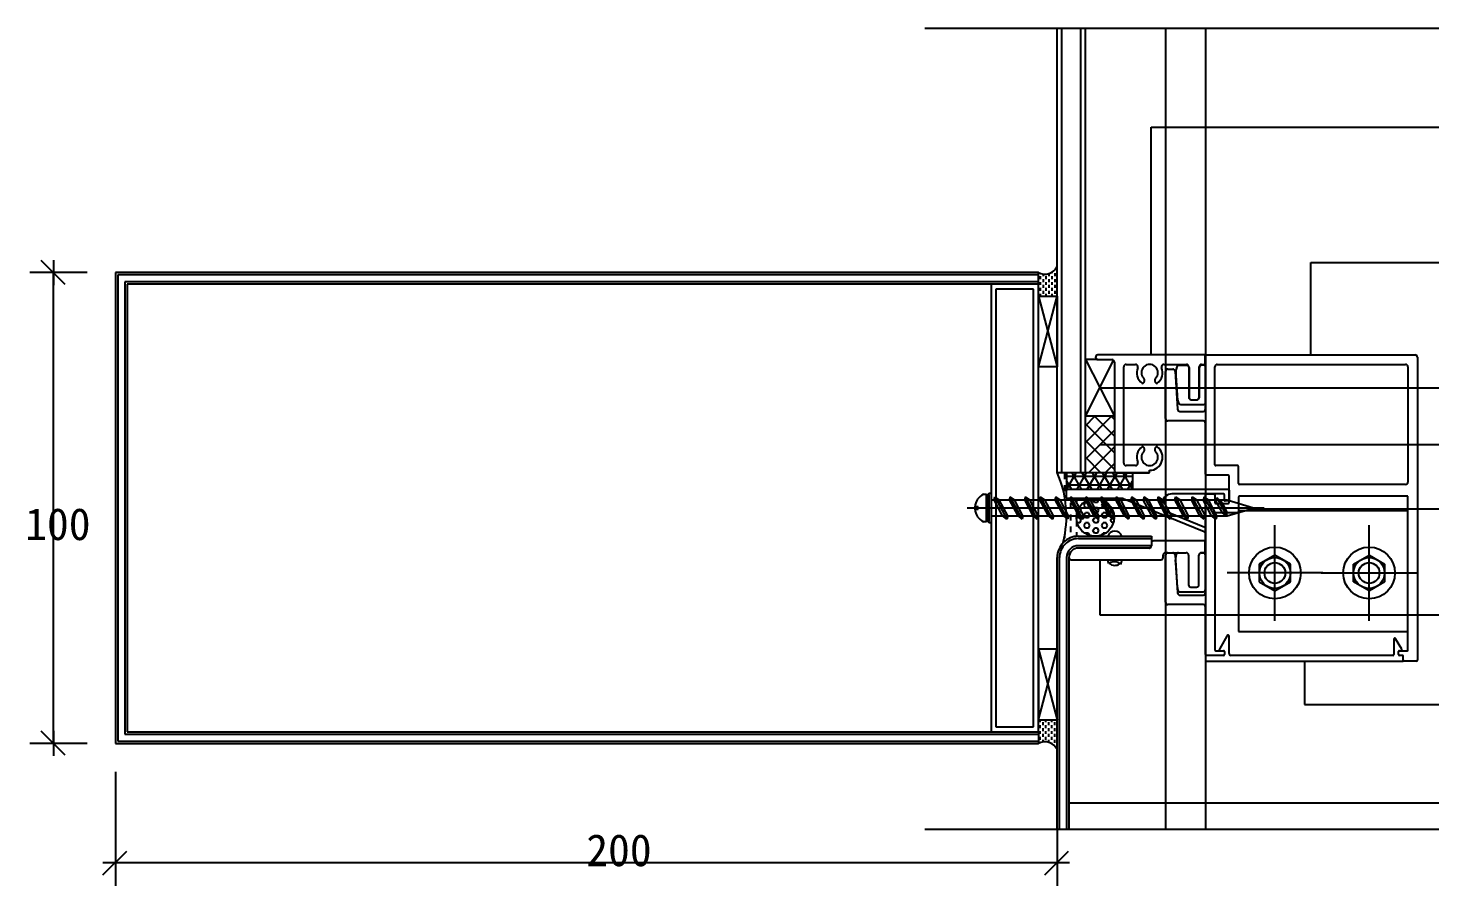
# Model space of a CAD drawing. Header units: metres. Extents: x 113411 to 113999, y 39617 to 40408.
# Drawn here: x 113410.9 to 113708.6, y 39834.7 to 40016.9 of the extents above; entities that cross this region are included whole.
import ezdxf

# ---------------------------------------------------------------- set-up
doc = ezdxf.new("R2010")
doc.units = ezdxf.units.M
for name, color, linetype in [('AXIS', 3, 'Continuous'), ('DOTE', 1, 'Continuous'), ('LAYER4', 6, 'Continuous'), ('PUB_DIM', 3, 'Continuous')]:
    doc.layers.add(name, color=color, linetype=linetype)

msp = doc.modelspace()

# ---------------------------------------------------------------- linework, layer by layer
for p, q in [((113416.28, 39967.6), (113416.28, 39962.32)), ((113673.39, 39914.97), (113610.35, 39914.97)), ((113416.28, 39867.62), (113416.28, 39862.34)), ((113426.79, 39839.71), (113432.07, 39839.71)), ((113626.79, 39839.71), (113632.07, 39839.71))]:
    msp.add_line(p, q)
for points in [[(113413.63, 39967.6), (113418.7, 39962.53)], [(113413.63, 39867.62), (113418.7, 39862.55)], [(113426.79, 39837.06), (113431.86, 39842.13)], [(113626.79, 39837.06), (113631.86, 39842.13)]]:
    msp.add_lwpolyline(points)
at = {"layer": 'AXIS'}
for p, q in [((113601.3, 40016.89), (113719.52, 40016.87)), ((113655.3, 39945.27), (113656.93, 39945.27)), ((113657.43, 39944.77), (113657.43, 39938.47)), ((113659.63, 39938.47), (113659.63, 39944.77)), ((113660.53, 39945.27), (113660.13, 39945.27)), ((113661.03, 39937.47), (113661.03, 39944.77)), ((113654.64, 39943.12), (113654.92, 39938.93)), ((113655.66, 39936.97), (113660.53, 39936.97)), ((113657.93, 39937.97), (113659.13, 39937.97)), ((113613.81, 39917.91), (113614.43, 39917.91)), ((113614.43, 39917.91), (113614.43, 39912.03)), ((113614.43, 39912.15), (113614.43, 39917.78)), ((113614.43, 39917.78), (113614.93, 39917.78)), ((113614.93, 39911.84), (113614.93, 39918.09)), ((113614.93, 39918.09), (113615.43, 39918.09)), ((113614.93, 39917.78), (113614.93, 39912.15)), ((113615.43, 39918.09), (113615.43, 39911.84)), ((113612.65, 39915.22), (113611.95, 39915.22)), ((113611.95, 39914.72), (113612.65, 39914.72)), ((113612.65, 39914.72), (113612.65, 39915.22)), ((113614.43, 39915.47), (113614.93, 39914.97)), ((113614.43, 39914.97), (113614.93, 39914.47)), ((113614.43, 39912.03), (113613.81, 39912.03)), ((113614.93, 39912.15), (113614.43, 39912.15)), ((113615.43, 39911.84), (113614.93, 39911.84)), ((113654.54, 39903.32), (113654.82, 39899.13)), ((113655.19, 39905.47), (113656.83, 39905.47)), ((113657.33, 39904.97), (113657.33, 39898.67)), ((113659.53, 39898.67), (113659.53, 39904.97)), ((113660.43, 39905.47), (113660.03, 39905.47)), ((113660.93, 39897.67), (113660.93, 39904.97)), ((113655.56, 39897.17), (113660.43, 39897.17)), ((113657.83, 39898.17), (113659.03, 39898.17)), ((113601.3, 39846.78), (113719.77, 39846.78))]:
    msp.add_line(p, q, dxfattribs=at)
for centre, radius, start, end in [((113659.35, 39943.57), 4.73, 163.51, 185.37), ((113655.3, 39944.77), 0.5, 90, 163.51), ((113656.93, 39944.77), 0.5, 0, 90), ((113656.93, 39944.77), 0.5, 0, 90), ((113656.93, 39944.77), 0.5, 0, 90), ((113660.13, 39944.77), 0.5, 90, 180), ((113660.13, 39944.77), 0.5, 90, 180), ((113660.53, 39944.77), 0.5, 0, 90), ((113661.78, 39939.22), 6.87, 182.45, 195.98), ((113657.93, 39938.47), 0.5, 180, 270), ((113659.13, 39938.47), 0.5, 270, 0), ((113655.66, 39937.47), 0.5, 195.98, 270), ((113660.53, 39937.47), 0.5, 270, 0), ((113615.18, 39914.97), 3.24, 114.96, 175.58), ((113615.18, 39914.97), 3.24, 184.42, 245.04), ((113659.25, 39903.77), 4.73, 163.51, 185.37), ((113655.19, 39904.97), 0.5, 90, 163.51), ((113656.83, 39904.97), 0.5, 0, 90), ((113656.83, 39904.97), 0.5, 0, 90), ((113656.83, 39904.97), 0.5, 0, 90), ((113660.03, 39904.97), 0.5, 90, 180), ((113660.03, 39904.97), 0.5, 90, 180), ((113660.43, 39904.97), 0.5, 0, 90), ((113661.68, 39899.42), 6.87, 182.45, 195.98), ((113655.56, 39897.67), 0.5, 195.98, 270), ((113657.83, 39898.67), 0.5, 180, 270), ((113659.03, 39898.67), 0.5, 270, 0), ((113660.43, 39897.67), 0.5, 270, 0)]:
    msp.add_arc(centre, radius, start, end, dxfattribs=at)
at = {"layer": 'DOTE'}
for p, q in [((113629.43, 39922.47), (113629.43, 40016.89)), ((113635.43, 39922.47), (113635.43, 40016.89)), ((113652.43, 40016.89), (113652.43, 39846.78)), ((113660.93, 40016.89), (113660.93, 39846.78)), ((113625.43, 39964.97), (113429.43, 39964.97)), ((113429.43, 39964.97), (113429.43, 39864.97)), ((113625.43, 39962.47), (113431.93, 39962.47)), ((113431.93, 39962.47), (113431.93, 39867.47)), ((113615.43, 39962.47), (113615.43, 39867.47)), ((113625.43, 39962.47), (113615.43, 39962.47)), ((113625.43, 39962.47), (113625.43, 39964.97)), ((113625.43, 39867.47), (113625.43, 39962.47)), ((113616.43, 39961.47), (113616.43, 39868.47)), ((113624.43, 39961.47), (113616.43, 39961.47)), ((113624.43, 39868.47), (113624.43, 39961.47)), ((113660.68, 39947.47), (113638.08, 39947.47)), ((113660.88, 39945.67), (113660.88, 39947.27)), ((113660.93, 39935.97), (113660.93, 39947.27)), ((113661.13, 39947.47), (113705.43, 39947.47)), ((113638.08, 39946.47), (113641.08, 39946.47)), ((113641.58, 39945.97), (113641.58, 39922.97)), ((113643.58, 39924.47), (113643.58, 39944.97)), ((113644.08, 39945.47), (113646.07, 39945.47)), ((113652.07, 39945.47), (113656.88, 39945.47)), ((113652.93, 39944.47), (113653.98, 39944.47)), ((113657.38, 39944.97), (113657.38, 39938.47)), ((113659.58, 39938.47), (113659.58, 39944.97)), ((113660.08, 39945.47), (113660.68, 39945.47)), ((113662.93, 39924.16), (113662.93, 39944.97)), ((113663.43, 39945.47), (113703.43, 39945.47)), ((113703.93, 39944.97), (113703.93, 39920.46)), ((113705.93, 39946.97), (113705.93, 39882.67)), ((113652.43, 39933.97), (113652.43, 39943.97)), ((113654.48, 39944), (113654.99, 39935.93)), ((113655.49, 39935.47), (113660.43, 39935.47)), ((113657.88, 39937.97), (113659.08, 39937.97)), ((113660.43, 39933.47), (113652.93, 39933.47)), ((113660.93, 39922.16), (113660.93, 39932.97)), ((113646.07, 39923.97), (113644.08, 39923.97)), ((113667.73, 39923.96), (113663.13, 39923.96)), ((113667.93, 39920.16), (113667.93, 39923.76)), ((113649.07, 39922.47), (113629.43, 39922.47)), ((113642.08, 39922.47), (113649.07, 39922.47)), ((113649.07, 39922.47), (113649.07, 39922.97)), ((113665.73, 39921.96), (113661.13, 39921.96)), ((113665.93, 39916.16), (113665.93, 39921.76)), ((113631.43, 39917.16), (113631.43, 39918.76)), ((113631.63, 39918.96), (113665.73, 39918.96)), ((113664.73, 39917.96), (113653.75, 39917.96)), ((113660.93, 39896.97), (113660.93, 39917.76)), ((113661.13, 39917.96), (113662.73, 39917.96)), ((113662.93, 39917.76), (113662.93, 39916.16)), ((113664.93, 39916.66), (113664.93, 39917.76)), ((113665.93, 39918.76), (113665.93, 39916.66)), ((113703.43, 39919.96), (113668.13, 39919.96)), ((113703.93, 39917.46), (113668.13, 39917.46)), ((113703.93, 39884.87), (113703.93, 39917.46)), ((113643.39, 39916.96), (113631.63, 39916.96)), ((113660.66, 39909.88), (113643.47, 39916.95)), ((113663.13, 39915.96), (113665.73, 39915.96)), ((113665.73, 39916.46), (113665.13, 39916.46)), ((113667.93, 39917.26), (113667.93, 39914.16)), ((113652.99, 39914.11), (113660.81, 39910.9)), ((113662.93, 39913.76), (113662.93, 39884.87)), ((113667.73, 39913.96), (113663.13, 39913.96)), ((113667.93, 39914.46), (113703.93, 39914.46)), ((113667.93, 39914.16), (113667.93, 39888.72)), ((113633.93, 39908.97), (113649.43, 39908.97)), ((113649.43, 39908.97), (113649.43, 39906.97)), ((113660.93, 39910.71), (113660.93, 39910.06)), ((113648.93, 39906.47), (113633.93, 39906.47)), ((113648.93, 39906.47), (113633.93, 39906.47)), ((113649.43, 39907.47), (113649.43, 39906.97)), ((113649.43, 39906.97), (113649.43, 39906.97)), ((113660.63, 39907.97), (113649.93, 39907.97)), ((113660.83, 39907.27), (113660.83, 39907.77)), ((113660.83, 39905.67), (113660.83, 39907.27)), ((113629.43, 39846.78), (113629.43, 39904.47)), ((113631.93, 39904.47), (113631.93, 39904.47)), ((113631.93, 39904.47), (113631.93, 39904.47)), ((113631.93, 39904.47), (113631.93, 39846.78)), ((113632.43, 39903.97), (113651.43, 39903.97)), ((113651.93, 39904.47), (113651.93, 39904.97)), ((113652.43, 39905.47), (113656.83, 39905.47)), ((113652.43, 39894.97), (113652.43, 39904.97)), ((113652.93, 39905.47), (113653.98, 39905.47)), ((113654.48, 39905), (113654.99, 39896.93)), ((113657.33, 39904.97), (113657.33, 39898.67)), ((113659.53, 39898.67), (113659.53, 39904.97)), ((113660.03, 39905.47), (113660.63, 39905.47)), ((113675.66, 39904.97), (113672.36, 39903.07)), ((113672.36, 39903.07), (113672.36, 39899.26)), ((113678.95, 39903.07), (113675.66, 39904.97)), ((113678.95, 39899.26), (113678.95, 39903.07)), ((113692.39, 39903.07), (113695.68, 39904.97)), ((113692.39, 39899.26), (113692.39, 39903.07)), ((113695.68, 39904.97), (113698.97, 39903.07)), ((113698.97, 39903.07), (113698.97, 39899.26)), ((113657.83, 39898.17), (113659.03, 39898.17)), ((113672.36, 39899.26), (113675.66, 39897.36)), ((113675.66, 39897.36), (113678.95, 39899.26)), ((113695.68, 39897.36), (113692.39, 39899.26)), ((113698.97, 39899.26), (113695.68, 39897.36)), ((113660.43, 39894.47), (113652.93, 39894.47)), ((113655.56, 39896.47), (113660.43, 39896.47)), ((113660.93, 39883.87), (113660.93, 39893.97)), ((113665.56, 39887.88), (113663.88, 39884.97)), ((113665.93, 39884.07), (113665.93, 39887.78)), ((113667.93, 39888.72), (113703.93, 39888.72)), ((113700.93, 39887.12), (113700.93, 39883.87)), ((113702.61, 39884.97), (113701.31, 39887.22)), ((113660.93, 39883.47), (113660.93, 39882.67)), ((113664.73, 39883.67), (113661.13, 39883.67)), ((113664.73, 39883.67), (113661.13, 39883.67)), ((113661.13, 39882.47), (113702.73, 39882.47)), ((113663.13, 39884.67), (113664.73, 39884.67)), ((113664.05, 39884.67), (113664.73, 39884.67)), ((113664.93, 39884.47), (113664.93, 39883.87)), ((113664.93, 39884.47), (113664.93, 39883.87)), ((113700.73, 39883.67), (113666.33, 39883.67)), ((113701.93, 39883.87), (113701.93, 39884.47)), ((113701.93, 39883.87), (113701.93, 39884.47)), ((113702.13, 39884.67), (113703.73, 39884.67)), ((113702.13, 39884.67), (113702.43, 39884.67)), ((113702.73, 39883.67), (113702.13, 39883.67)), ((113702.73, 39883.67), (113702.13, 39883.67)), ((113702.93, 39882.67), (113702.93, 39883.47)), ((113702.93, 39882.67), (113702.93, 39883.47)), ((113705.73, 39882.47), (113703.13, 39882.47)), ((113431.93, 39867.47), (113625.43, 39867.47)), ((113615.43, 39867.47), (113625.43, 39867.47)), ((113616.43, 39868.47), (113624.43, 39868.47)), ((113429.43, 39864.97), (113625.43, 39864.97))]:
    msp.add_line(p, q, dxfattribs=at)
for centre, radius in [((113675.66, 39901.17), 5.49), ((113695.68, 39901.17), 5.49), ((113675.66, 39901.17), 3.29), ((113675.66, 39901.17), 2.2), ((113695.68, 39901.17), 3.29), ((113695.68, 39901.17), 2.2)]:
    msp.add_circle(centre, radius, dxfattribs=at)
for centre, radius, start, end in [((113638.08, 39946.97), 0.5, 90, 270), ((113660.68, 39947.27), 0.2, 0, 90), ((113661.13, 39947.27), 0.2, 90, 180), ((113705.43, 39946.97), 0.5, 0, 90), ((113641.08, 39945.97), 0.5, 0, 90), ((113644.08, 39944.97), 0.5, 90, 180), ((113646.07, 39944.97), 0.5, 337.38, 90), ((113649.07, 39943.72), 2.75, 157.38, 234.65), ((113649.07, 39943.72), 1.75, 316.6, 223.4), ((113649.07, 39943.72), 2.75, 305.35, 22.62), ((113652.07, 39944.97), 0.5, 90.02, 202.62), ((113652.93, 39943.97), 0.5, 90, 180), ((113653.98, 39943.97), 0.5, 3.81, 90), ((113656.88, 39944.97), 0.5, 0, 90.02), ((113660.08, 39944.97), 0.5, 90, 180), ((113660.68, 39945.67), 0.2, 270, 0), ((113663.43, 39944.97), 0.5, 90, 180), ((113703.43, 39944.97), 0.5, 0, 90), ((113647.59, 39941.64), 0.2, 234.65, 307.54), ((113647.29, 39942.03), 0.7, 307.54, 43.4), ((113650.85, 39942.03), 0.7, 136.6, 232.46), ((113650.55, 39941.64), 0.2, 232.46, 305.35), ((113657.88, 39938.47), 0.5, 180, 270), ((113659.08, 39938.47), 0.5, 270, 0), ((113655.49, 39935.97), 0.5, 183.81, 270), ((113660.43, 39935.97), 0.5, 270, 0), ((113652.93, 39933.97), 0.5, 180, 270), ((113660.43, 39932.97), 0.5, 0, 90), ((113649.07, 39925.72), 2.75, 125.35, 202.62), ((113649.07, 39925.72), 1.75, 136.6, 43.4), ((113647.59, 39927.8), 0.2, 52.46, 125.35), ((113647.29, 39927.4), 0.7, 316.6, 52.46), ((113649.07, 39925.72), 2.75, 270, 54.65), ((113650.85, 39927.4), 0.7, 127.54, 223.4), ((113650.55, 39927.8), 0.2, 54.65, 127.54), ((113644.08, 39924.47), 0.5, 180, 270), ((113646.07, 39924.47), 0.5, 270, 22.62), ((113663.13, 39924.16), 0.2, 180, 270), ((113667.73, 39923.76), 0.2, 360, 90), ((113642.08, 39922.97), 0.5, 180, 270), ((113661.13, 39922.16), 0.2, 180, 270), ((113665.73, 39921.76), 0.2, 360, 90), ((113703.43, 39920.46), 0.5, 270, 0), ((113631.63, 39918.76), 0.2, 90, 180), ((113653.75, 39915.96), 2, 90, 247.64), ((113661.13, 39917.76), 0.2, 90, 180), ((113662.73, 39917.76), 0.2, 360, 90), ((113664.73, 39917.76), 0.2, 0, 90), ((113665.73, 39918.76), 0.2, 0, 90), ((113668.13, 39920.16), 0.2, 180, 270), ((113668.13, 39917.26), 0.2, 90, 180), ((113631.63, 39917.16), 0.2, 180, 270), ((113643.39, 39916.76), 0.2, 67.64, 90), ((113663.13, 39916.16), 0.2, 180, 270), ((113665.13, 39916.66), 0.2, 180, 270), ((113665.73, 39916.66), 0.2, 270, 0), ((113665.73, 39916.16), 0.2, 270, 360), ((113663.13, 39913.76), 0.2, 90, 180), ((113667.73, 39914.16), 0.2, 270, 360), ((113633.93, 39904.47), 4.5, 90, 135), ((113641.68, 39908.5), 1.57, 17.34, 162.66), ((113660.73, 39910.06), 0.2, 247.64, 0), ((113660.73, 39910.71), 0.2, 360, 67.64), ((113633.93, 39904.47), 4.5, 135, 180), ((113633.93, 39904.47), 2, 90, 180), ((113633.93, 39904.47), 2, 135, 180), ((113633.93, 39904.47), 2, 90, 135), ((113648.93, 39906.97), 0.5, 270, 0), ((113648.93, 39906.97), 0.5, 269.97, 315.03), ((113648.93, 39906.97), 0.5, 315.03, 359.97), ((113649.93, 39907.47), 0.5, 90, 180), ((113660.63, 39907.77), 0.2, 0, 90), ((113660.63, 39905.67), 0.2, 270, 0), ((113632.43, 39904.47), 0.5, 180, 270), ((113641.65, 39903.97), 1.5, 179.99, 210.34), ((113641.52, 39901.56), 2, 47.71, 124.39), ((113641.68, 39904.49), 1.7, 225.5, 308.01), ((113641.68, 39903.97), 1.5, 321.77, 0.01), ((113651.43, 39904.47), 0.5, 270, 0), ((113652.43, 39904.97), 0.5, 90, 180), ((113652.93, 39904.97), 0.5, 90, 180), ((113653.98, 39904.97), 0.5, 3.81, 90), ((113656.83, 39904.97), 0.5, 0, 90), ((113660.03, 39904.97), 0.5, 90, 180), ((113655.49, 39896.97), 0.51, 184.18, 277.55), ((113657.83, 39898.67), 0.5, 180, 270), ((113659.03, 39898.67), 0.5, 270, 0), ((113660.43, 39896.97), 0.5, 270, 360), ((113652.93, 39894.97), 0.5, 180, 270), ((113660.43, 39893.97), 0.5, 0, 90), ((113665.73, 39887.78), 0.2, 0, 150), ((113663.13, 39884.87), 0.2, 180, 270), ((113664.05, 39884.87), 0.2, 150, 270), ((113701.13, 39887.12), 0.2, 30, 180), ((113702.43, 39884.87), 0.2, 270, 30), ((113703.73, 39884.87), 0.2, 270, 0), ((113661.13, 39883.87), 0.2, 180, 270), ((113661.13, 39883.47), 0.2, 90, 180), ((113661.13, 39882.67), 0.2, 180, 270), ((113664.73, 39884.47), 0.2, 360, 90), ((113664.73, 39884.47), 0.2, 0, 90), ((113664.73, 39883.87), 0.2, 270, 360), ((113664.73, 39883.87), 0.2, 270, 360), ((113666.33, 39884.07), 0.4, 180, 270), ((113700.73, 39883.87), 0.2, 270, 0), ((113702.13, 39884.47), 0.2, 90, 180), ((113702.13, 39884.47), 0.2, 90, 180), ((113702.13, 39883.87), 0.2, 180, 270), ((113702.13, 39883.87), 0.2, 180, 270), ((113702.73, 39883.47), 0.2, 0, 90), ((113702.73, 39883.47), 0.2, 0, 90), ((113702.73, 39882.67), 0.2, 270, 0), ((113703.13, 39882.67), 0.2, 180, 270), ((113705.73, 39882.67), 0.2, 270, 0)]:
    msp.add_arc(centre, radius, start, end, dxfattribs=at)
at = {"layer": 'LAYER4'}
for p, q in [((113675.66, 39891.01), (113675.66, 39911.33)), ((113695.68, 39891.01), (113695.68, 39911.33)), ((113685.82, 39901.17), (113665.5, 39901.17)), ((113685.52, 39901.17), (113705.84, 39901.17))]:
    msp.add_line(p, q, dxfattribs=at)
at = {"layer": 'PUB_DIM'}
for p, q in [((113630.43, 39922.47), (113630.43, 40016.89)), ((113634.43, 39922.47), (113634.43, 40016.89)), ((113649.38, 39995.87), (113998.79, 39995.87)), ((113649.38, 39947.47), (113649.38, 39995.87)), ((113628.93, 39965.53), (113628.93, 39965.46)), ((113683.28, 39967.11), (113998.79, 39967.11)), ((113683.28, 39947.47), (113683.28, 39967.11)), ((113423.43, 39964.95), (113411.28, 39964.95)), ((113416.28, 39864.97), (113416.28, 39964.95)), ((113625.43, 39964.47), (113429.93, 39964.47)), ((113429.93, 39964.47), (113429.93, 39865.47)), ((113625.43, 39962.97), (113431.43, 39962.97)), ((113431.43, 39962.97), (113431.43, 39866.97)), ((113625.8, 39964.21), (113625.8, 39963.58)), ((113625.8, 39962.96), (113625.8, 39962.33)), ((113626.43, 39964.66), (113626.43, 39964.21)), ((113626.43, 39963.58), (113626.43, 39962.96)), ((113626.43, 39962.33), (113626.43, 39961.71)), ((113627.05, 39964.21), (113627.05, 39963.58)), ((113627.05, 39962.96), (113627.05, 39962.33)), ((113627.68, 39964.76), (113627.68, 39964.21)), ((113627.68, 39963.58), (113627.68, 39962.96)), ((113627.68, 39962.33), (113627.68, 39961.71)), ((113628.3, 39965.04), (113628.3, 39964.83)), ((113628.3, 39964.21), (113628.3, 39963.58)), ((113628.3, 39962.96), (113628.3, 39962.33)), ((113628.93, 39964.83), (113628.93, 39964.21)), ((113628.93, 39963.58), (113628.93, 39962.96)), ((113628.93, 39962.33), (113628.93, 39961.71)), ((113625.43, 39959.97), (113629.43, 39944.97)), ((113625.43, 39944.97), (113629.43, 39959.97)), ((113625.43, 39959.97), (113629.43, 39959.97)), ((113625.43, 39944.97), (113625.43, 39959.97)), ((113625.8, 39961.71), (113625.8, 39961.08)), ((113625.8, 39960.46), (113625.8, 39959.97)), ((113626.43, 39961.08), (113626.43, 39960.46)), ((113627.05, 39961.71), (113627.05, 39961.08)), ((113627.05, 39960.46), (113627.05, 39959.97)), ((113627.68, 39961.08), (113627.68, 39960.46)), ((113628.3, 39961.71), (113628.3, 39961.08)), ((113628.3, 39960.46), (113628.3, 39959.97)), ((113628.93, 39961.08), (113628.93, 39960.46)), ((113629.43, 39959.97), (113629.43, 39944.97)), ((113649.38, 39947.47), (113649.38, 39951.47)), ((113683.28, 39947.47), (113683.28, 39951.47)), ((113629.43, 39944.97), (113625.43, 39944.97)), ((113635.43, 39946.47), (113641.58, 39934.47)), ((113638.03, 39946.47), (113635.43, 39946.47)), ((113635.43, 39934.47), (113641.39, 39946.32)), ((113638.48, 39940.47), (113795.14, 39940.47)), ((113638.48, 39940.47), (113642.48, 39940.47)), ((113641.58, 39934.47), (113635.43, 39934.47)), ((113635.43, 39932.45), (113637.46, 39934.47)), ((113635.43, 39928.91), (113640.99, 39934.47)), ((113635.43, 39932.83), (113641.58, 39926.68)), ((113637.33, 39934.47), (113641.58, 39930.22)), ((113640.87, 39934.47), (113641.58, 39933.75)), ((113635.43, 39925.37), (113641.58, 39931.52)), ((113635.43, 39929.3), (113641.58, 39923.15)), ((113636.06, 39922.47), (113641.58, 39927.99)), ((113638.51, 39928.45), (113792.02, 39928.45)), ((113638.51, 39928.45), (113642.51, 39928.45)), ((113635.43, 39925.76), (113638.72, 39922.47)), ((113639.6, 39922.47), (113641.58, 39924.45)), ((113629.83, 39922.32), (113629.83, 39922.47)), ((113631.08, 39921.07), (113631.08, 39922.32)), ((113631.43, 39922.47), (113631.43, 39918.76)), ((113631.43, 39918.9), (113633.49, 39922.47)), ((113645.43, 39921.68), (113631.43, 39921.68)), ((113632.45, 39918.96), (113631.43, 39920.72)), ((113634.61, 39918.96), (113632.59, 39922.47)), ((113633.64, 39918.96), (113635.66, 39922.47)), ((113636.78, 39918.97), (113634.75, 39922.47)), ((113635.8, 39918.97), (113637.82, 39922.47)), ((113638.94, 39918.97), (113636.92, 39922.47)), ((113637.97, 39918.97), (113639.99, 39922.47)), ((113641.11, 39918.97), (113639.08, 39922.47)), ((113640.13, 39918.97), (113642.15, 39922.47)), ((113643.27, 39918.96), (113641.25, 39922.47)), ((113642.3, 39918.96), (113644.32, 39922.47)), ((113645.43, 39918.97), (113643.41, 39922.47)), ((113644.46, 39918.96), (113645.43, 39920.65)), ((113645.43, 39922.47), (113645.43, 39918.96)), ((113631.08, 39918.57), (113631.08, 39919.82)), ((113645.43, 39919.81), (113631.43, 39919.81)), ((113635.43, 39918.97), (113641.93, 39918.97)), ((113665.56, 39916.66), (113615.43, 39916.66)), ((113615.43, 39916.66), (113615.43, 39913.28)), ((113616.03, 39916.67), (113616.22, 39917.35)), ((113617.83, 39913.31), (113616.03, 39916.67)), ((113617.14, 39916.67), (113616.22, 39917.35)), ((113616.22, 39917.35), (113618.74, 39912.63)), ((113618.94, 39913.3), (113617.14, 39916.67)), ((113619.45, 39917.35), (113619.26, 39916.67)), ((113619.26, 39916.67), (113621.06, 39913.31)), ((113620.36, 39916.67), (113619.45, 39917.35)), ((113621.97, 39912.63), (113619.45, 39917.35)), ((113622.17, 39913.3), (113620.36, 39916.67)), ((113622.67, 39917.35), (113622.49, 39916.67)), ((113622.49, 39916.67), (113624.28, 39913.31)), ((113623.59, 39916.67), (113622.67, 39917.35)), ((113625.2, 39912.63), (113622.67, 39917.35)), ((113625.39, 39913.3), (113623.59, 39916.67)), ((113625.9, 39917.35), (113625.71, 39916.67)), ((113625.71, 39916.67), (113627.51, 39913.31)), ((113626.82, 39916.67), (113625.9, 39917.35)), ((113628.42, 39912.63), (113625.9, 39917.35)), ((113628.62, 39913.3), (113626.82, 39916.67)), ((113629.13, 39917.35), (113628.94, 39916.67)), ((113628.94, 39916.67), (113630.74, 39913.31)), ((113630.04, 39916.67), (113629.13, 39917.35)), ((113631.65, 39912.63), (113629.13, 39917.35)), ((113631.85, 39913.3), (113630.04, 39916.67)), ((113631.08, 39916.93), (113631.08, 39917.32)), ((113632.35, 39917.35), (113632.17, 39916.67)), ((113632.17, 39916.67), (113633.96, 39913.31)), ((113632.33, 39914.82), (113632.33, 39916.07)), ((113633.27, 39916.67), (113632.35, 39917.35)), ((113634.88, 39912.63), (113632.35, 39917.35)), ((113635.07, 39913.3), (113633.27, 39916.67)), ((113633.58, 39916.07), (113633.58, 39916.96)), ((113633.58, 39913.7), (113633.58, 39914.82)), ((113634.21, 39915.04), (113634.1, 39915.04)), ((113634.52, 39914.5), (113634.21, 39915.04)), ((113634.21, 39913.96), (113634.52, 39914.5)), ((113634.83, 39915.93), (113634.83, 39916.07)), ((113635.15, 39915.58), (113635.46, 39916.12)), ((113635.46, 39915.04), (113635.15, 39915.58)), ((113635.58, 39917.35), (113635.39, 39916.67)), ((113635.39, 39916.67), (113637.19, 39913.31)), ((113636.08, 39916.12), (113635.46, 39916.12)), ((113636.08, 39915.04), (113635.46, 39915.04)), ((113636.5, 39916.67), (113635.58, 39917.35)), ((113638.1, 39912.63), (113635.58, 39917.35)), ((113636.08, 39916.7), (113636.08, 39916.96)), ((113636.4, 39915.58), (113636.08, 39916.12)), ((113636.08, 39915.04), (113636.4, 39915.58)), ((113638.3, 39913.3), (113636.5, 39916.67)), ((113637.02, 39916.67), (113637.18, 39916.95)), ((113637.33, 39916.12), (113637.02, 39916.67)), ((113637.02, 39914.5), (113637.33, 39915.04)), ((113637.33, 39913.96), (113637.02, 39914.5)), ((113637.96, 39916.12), (113637.33, 39916.12)), ((113637.96, 39915.04), (113637.33, 39915.04)), ((113637.96, 39916.12), (113638.27, 39916.67)), ((113638.27, 39914.5), (113637.96, 39915.04)), ((113637.96, 39913.96), (113638.27, 39914.5)), ((113638.27, 39916.67), (113638.12, 39916.92)), ((113638.81, 39917.35), (113638.62, 39916.67)), ((113638.62, 39916.67), (113640.41, 39913.31)), ((113639.72, 39916.67), (113638.81, 39917.35)), ((113641.33, 39912.63), (113638.81, 39917.35)), ((113638.9, 39915.58), (113639.21, 39916.12)), ((113639.21, 39915.04), (113638.9, 39915.58)), ((113639.83, 39916.12), (113639.21, 39916.12)), ((113639.83, 39915.04), (113639.21, 39915.04)), ((113641.53, 39913.3), (113639.72, 39916.67)), ((113640.15, 39915.58), (113639.83, 39916.12)), ((113639.83, 39915.04), (113640.15, 39915.58)), ((113640.77, 39914.5), (113641.01, 39914.91)), ((113641.08, 39913.96), (113640.77, 39914.5)), ((113642.03, 39917.35), (113641.85, 39916.67)), ((113641.85, 39916.67), (113643.64, 39913.31)), ((113642.95, 39916.67), (113642.03, 39917.35)), ((113644.56, 39912.63), (113642.03, 39917.35)), ((113644.75, 39913.3), (113642.95, 39916.67)), ((113645.26, 39917.35), (113645.07, 39916.67)), ((113645.07, 39916.67), (113646.87, 39913.31)), ((113646.18, 39916.67), (113645.26, 39917.35)), ((113647.78, 39912.63), (113645.26, 39917.35)), ((113647.98, 39913.3), (113646.18, 39916.67)), ((113647.89, 39917.32), (113647.7, 39916.64)), ((113649.5, 39913.31), (113647.7, 39916.67)), ((113648.81, 39916.67), (113647.89, 39917.35)), ((113647.89, 39917.35), (113650.41, 39912.63)), ((113650.61, 39913.3), (113648.81, 39916.67)), ((113650.9, 39917.35), (113650.72, 39916.67)), ((113650.72, 39916.67), (113652.51, 39913.31)), ((113650.9, 39917.35), (113651.82, 39916.67)), ((113653.43, 39912.63), (113650.9, 39917.35)), ((113651.82, 39916.67), (113653.62, 39913.28)), ((113654.56, 39917.35), (113654.37, 39916.67)), ((113654.37, 39916.67), (113656.16, 39913.31)), ((113657.08, 39912.63), (113654.56, 39917.35)), ((113654.56, 39917.35), (113655.47, 39916.67)), ((113655.47, 39916.67), (113657.27, 39913.28)), ((113658.13, 39917.32), (113657.94, 39916.64)), ((113659.74, 39913.31), (113657.94, 39916.67)), ((113660.65, 39912.63), (113658.13, 39917.35)), ((113658.13, 39917.35), (113659.04, 39916.67)), ((113659.04, 39916.67), (113660.85, 39913.3)), ((113660.62, 39917.32), (113660.43, 39916.64)), ((113662.22, 39913.31), (113660.43, 39916.67)), ((113661.53, 39916.67), (113660.62, 39917.35)), ((113660.62, 39917.35), (113663.14, 39912.63)), ((113663.33, 39913.3), (113661.53, 39916.67)), ((113663.32, 39917.16), (113663.14, 39916.48)), ((113664.52, 39913.92), (113663.14, 39916.49)), ((113664.45, 39916.11), (113663.32, 39917.16)), ((113663.34, 39917.15), (113665.43, 39913.23)), ((113665.46, 39914.22), (113664.45, 39916.11)), ((113671.12, 39914.97), (113665.56, 39916.66)), ((113665.56, 39913.28), (113671.12, 39914.97)), ((113670.6, 39914.81), (113756.72, 39914.81)), ((113670.6, 39914.81), (113674.6, 39914.81)), ((113615.43, 39913.28), (113665.56, 39913.28)), ((113618.74, 39912.63), (113617.83, 39913.31)), ((113618.93, 39913.31), (113618.74, 39912.63)), ((113621.06, 39913.31), (113621.97, 39912.63)), ((113622.17, 39913.3), (113621.98, 39912.62)), ((113624.28, 39913.31), (113625.2, 39912.63)), ((113625.39, 39913.3), (113625.21, 39912.62)), ((113627.51, 39913.31), (113628.42, 39912.63)), ((113628.62, 39913.3), (113628.43, 39912.62)), ((113630.74, 39913.31), (113631.65, 39912.63)), ((113631.85, 39913.3), (113631.66, 39912.62)), ((113632.33, 39912.32), (113632.33, 39913.57)), ((113633.52, 39912.77), (113633.58, 39912.88)), ((113634.21, 39912.88), (113633.58, 39912.88)), ((113633.58, 39911.07), (113633.58, 39912.23)), ((113634.21, 39913.96), (113633.64, 39913.96)), ((113634.21, 39911.79), (113633.69, 39911.79)), ((113633.96, 39913.31), (113634.88, 39912.63)), ((113634.52, 39912.34), (113634.21, 39912.88)), ((113634.21, 39911.79), (113634.52, 39912.34)), ((113635.07, 39913.3), (113634.88, 39912.62)), ((113635.15, 39913.42), (113635.46, 39913.96)), ((113635.46, 39912.88), (113635.15, 39913.42)), ((113635.15, 39911.25), (113635.46, 39911.79)), ((113636.08, 39913.96), (113635.46, 39913.96)), ((113636.08, 39912.88), (113635.46, 39912.88)), ((113636.08, 39911.79), (113635.46, 39911.79)), ((113636.4, 39913.42), (113636.08, 39913.96)), ((113636.08, 39912.88), (113636.4, 39913.42)), ((113636.4, 39911.25), (113636.08, 39911.79)), ((113637.02, 39912.34), (113637.33, 39912.88)), ((113637.33, 39911.79), (113637.02, 39912.34)), ((113637.19, 39913.31), (113638.1, 39912.63)), ((113637.96, 39913.96), (113637.33, 39913.96)), ((113637.96, 39912.88), (113637.33, 39912.88)), ((113637.96, 39911.79), (113637.33, 39911.79)), ((113638.27, 39912.34), (113637.96, 39912.88)), ((113637.96, 39911.79), (113638.27, 39912.34)), ((113638.3, 39913.3), (113638.11, 39912.62)), ((113638.9, 39913.42), (113639.21, 39913.96)), ((113639.21, 39912.88), (113638.9, 39913.42)), ((113638.9, 39911.25), (113639.21, 39911.79)), ((113639.83, 39913.96), (113639.21, 39913.96)), ((113639.83, 39912.88), (113639.21, 39912.88)), ((113639.83, 39911.79), (113639.21, 39911.79)), ((113640.15, 39913.42), (113639.83, 39913.96)), ((113639.83, 39912.88), (113640.15, 39913.42)), ((113640.15, 39911.25), (113639.83, 39911.79)), ((113640.41, 39913.31), (113641.33, 39912.63)), ((113640.77, 39912.34), (113641.08, 39912.88)), ((113641.08, 39911.79), (113640.77, 39912.34)), ((113641.39, 39913.96), (113641.08, 39913.96)), ((113641.51, 39912.88), (113641.08, 39912.88)), ((113641.33, 39911.79), (113641.08, 39911.79)), ((113641.53, 39913.3), (113641.34, 39912.62)), ((113643.64, 39913.31), (113644.56, 39912.63)), ((113644.75, 39913.3), (113644.56, 39912.62)), ((113646.87, 39913.31), (113647.78, 39912.63)), ((113647.98, 39913.3), (113647.79, 39912.62)), ((113650.41, 39912.63), (113649.5, 39913.31)), ((113650.6, 39913.31), (113650.41, 39912.63)), ((113652.51, 39913.31), (113653.43, 39912.63)), ((113653.62, 39913.28), (113653.43, 39912.63)), ((113656.16, 39913.31), (113657.08, 39912.63)), ((113657.27, 39913.28), (113657.08, 39912.63)), ((113660.65, 39912.63), (113659.74, 39913.31)), ((113660.84, 39913.31), (113660.65, 39912.63)), ((113663.14, 39912.63), (113662.22, 39913.31)), ((113663.33, 39913.31), (113663.14, 39912.63)), ((113665.43, 39913.23), (113664.52, 39913.92)), ((113665.43, 39913.23), (113665.46, 39914.22)), ((113631.08, 39908.57), (113631.08, 39909.42)), ((113632.33, 39909.82), (113632.33, 39911.07)), ((113633.58, 39908.96), (113633.58, 39909.82)), ((113634.83, 39909.82), (113634.83, 39910)), ((113635.46, 39910.71), (113635.15, 39911.25)), ((113635.42, 39909.56), (113635.46, 39909.63)), ((113636.08, 39910.71), (113635.46, 39910.71)), ((113636.08, 39909.63), (113635.46, 39909.63)), ((113636.08, 39910.71), (113636.4, 39911.25)), ((113636.37, 39909.14), (113636.08, 39909.63)), ((113636.08, 39908.97), (113636.08, 39909.23)), ((113637.02, 39910.17), (113637.33, 39910.71)), ((113637.33, 39909.63), (113637.02, 39910.17)), ((113637.96, 39910.71), (113637.33, 39910.71)), ((113637.96, 39909.63), (113637.33, 39909.63)), ((113638.27, 39910.17), (113637.96, 39910.71)), ((113637.96, 39909.63), (113638.27, 39910.17)), ((113639.21, 39910.71), (113638.9, 39911.25)), ((113638.99, 39909.25), (113639.21, 39909.63)), ((113639.83, 39910.71), (113639.21, 39910.71)), ((113639.71, 39909.63), (113639.21, 39909.63)), ((113639.83, 39910.71), (113640.15, 39911.25)), ((113633.93, 39908.47), (113649.43, 39908.47)), ((113649.43, 39906.97), (113633.93, 39906.97)), ((113629.93, 39846.78), (113629.93, 39904.47)), ((113631.43, 39904.47), (113631.43, 39846.78)), ((113638.51, 39903.97), (113638.51, 39892.29)), ((113638.51, 39903.97), (113638.51, 39899.97)), ((113638.51, 39892.29), (113998.79, 39892.29)), ((113625.43, 39884.97), (113629.43, 39869.97)), ((113625.43, 39869.97), (113629.43, 39884.97)), ((113629.43, 39884.97), (113625.43, 39884.97)), ((113625.43, 39884.97), (113625.43, 39869.97)), ((113629.43, 39869.97), (113629.43, 39884.97)), ((113681.93, 39882.47), (113681.93, 39873.25)), ((113681.93, 39882.47), (113681.93, 39878.47)), ((113681.93, 39873.25), (113998.79, 39873.25)), ((113625.43, 39869.97), (113629.43, 39869.97)), ((113625.8, 39869.48), (113625.8, 39869.97)), ((113627.05, 39869.48), (113627.05, 39869.97)), ((113628.3, 39869.48), (113628.3, 39869.97)), ((113431.43, 39866.97), (113625.43, 39866.97)), ((113625.43, 39867.47), (113625.43, 39864.97)), ((113625.8, 39868.23), (113625.8, 39868.85)), ((113625.8, 39866.98), (113625.8, 39867.6)), ((113626.43, 39868.85), (113626.43, 39869.48)), ((113626.43, 39867.6), (113626.43, 39868.23)), ((113626.43, 39866.35), (113626.43, 39866.98)), ((113627.05, 39868.23), (113627.05, 39868.85)), ((113627.05, 39866.98), (113627.05, 39867.6)), ((113627.68, 39868.85), (113627.68, 39869.48)), ((113627.68, 39867.6), (113627.68, 39868.23)), ((113627.68, 39866.35), (113627.68, 39866.98)), ((113628.3, 39868.23), (113628.3, 39868.85)), ((113628.3, 39866.98), (113628.3, 39867.6)), ((113628.93, 39868.85), (113628.93, 39869.48)), ((113628.93, 39867.6), (113628.93, 39868.23)), ((113628.93, 39866.35), (113628.93, 39866.98)), ((113423.43, 39864.97), (113411.28, 39864.97)), ((113429.93, 39865.47), (113625.43, 39865.47)), ((113625.8, 39865.73), (113625.8, 39866.35)), ((113626.43, 39865.28), (113626.43, 39865.73)), ((113627.05, 39865.73), (113627.05, 39866.35)), ((113627.68, 39865.17), (113627.68, 39865.73)), ((113628.3, 39865.73), (113628.3, 39866.35)), ((113628.3, 39864.9), (113628.3, 39865.1)), ((113628.93, 39865.1), (113628.93, 39865.73)), ((113628.93, 39864.41), (113628.93, 39864.48)), ((113429.43, 39858.97), (113429.43, 39834.71)), ((113631.93, 39852.36), (113711.26, 39852.36)), ((113631.93, 39852.36), (113635.93, 39852.36)), ((113629.43, 39846.84), (113629.43, 39834.71)), ((113429.43, 39839.71), (113629.43, 39839.71))]:
    msp.add_line(p, q, dxfattribs=at)
msp.add_circle((113637.51, 39912.97), 4, dxfattribs=at)
for centre, radius, start, end in [((113626.8, 39967.6), 2.97, 242.52, 332.38), ((113608.36, 39913.18), 23.03, 346.12, 23.8), ((113633.93, 39904.47), 4, 135, 180), ((113633.93, 39904.47), 4, 90, 135), ((113633.93, 39904.47), 2.5, 135, 180), ((113633.93, 39904.47), 2.5, 90, 135), ((113626.8, 39862.33), 2.97, 27.62, 117.48)]:
    msp.add_arc(centre, radius, start, end, dxfattribs=at)

# ---------------------------------------------------------------- texts
at = {"layer": 'PUB_DIM', "char_height": 6.8, "attachment_point": 1}
for s, insert in [('\\A1;100', (113410.28, 39914.96)), ('\\A1;200', (113529.43, 39845.71))]:
    msp.add_mtext(s, dxfattribs=dict(at, insert=insert))

doc.saveas('drawing.dxf')
